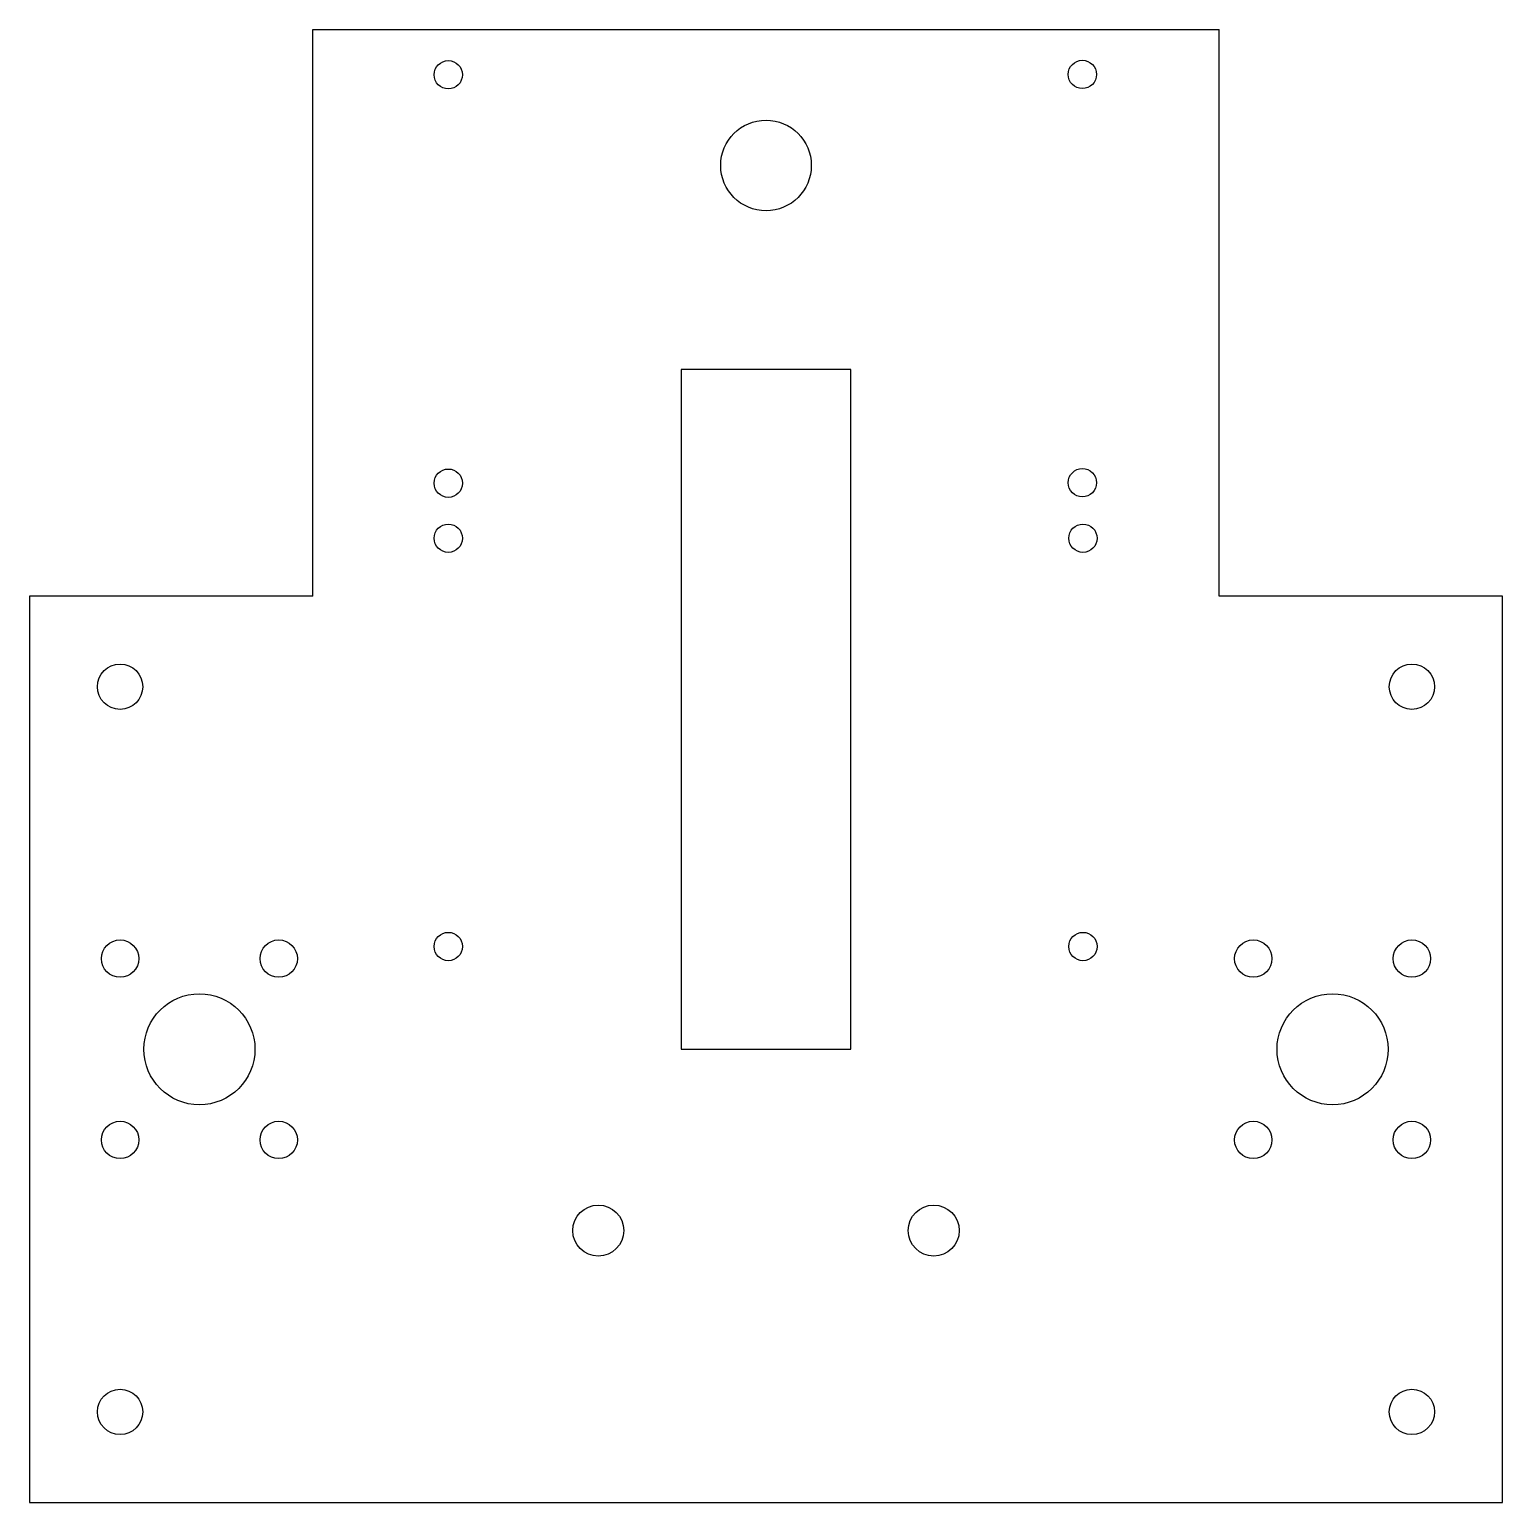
# Model space of a CAD drawing. Header units: millimetres. Extents: x -65 to 65, y -40 to 90.
import ezdxf

# ---------------------------------------------------------------- set-up
doc = ezdxf.new("R2010")
doc.units = ezdxf.units.MM

msp = doc.modelspace()

# ---------------------------------------------------------------- linework, layer by layer
at = {"color": 7, "linetype": 'Continuous', "lineweight": 25}
for p, q in [((-40, 90), (40, 90)), ((-40, 40), (-40, 90)), ((40, 40), (40, 90)), ((7.5, 60), (-7.5, 60)), ((-7.5, 60), (-7.5, 0)), ((7.5, 0), (7.5, 60)), ((-65, 40), (-65, -40)), ((-40, 40), (-65, 40)), ((65, 40), (40, 40)), ((65, -40), (65, 40)), ((-7.5, 0), (7.5, 0)), ((-65, -40), (65, -40))]:
    msp.add_line(p, q, dxfattribs=at)
for centre, radius in [((-28.04, 86), 1.25), ((27.92, 86.03), 1.25), ((0, 78), 4), ((-28.04, 49.96), 1.25), ((27.92, 50), 1.25), ((-28.04, 45.1), 1.25), ((27.97, 45.1), 1.25), ((-57, 32), 2), ((57, 32), 2), ((-57, 8), 1.65), ((-43, 8), 1.65), ((-28.04, 9.07), 1.25), ((27.97, 9.07), 1.25), ((43, 8), 1.65), ((57, 8), 1.65), ((-50, 0), 4.9), ((50, 0), 4.9), ((-57, -8), 1.65), ((-43, -8), 1.65), ((43, -8), 1.65), ((57, -8), 1.65), ((-14.8, -16), 2.25), ((14.8, -16), 2.25), ((-57, -32), 2), ((57, -32), 2)]:
    msp.add_circle(centre, radius, dxfattribs=at)

doc.saveas('drawing.dxf')
